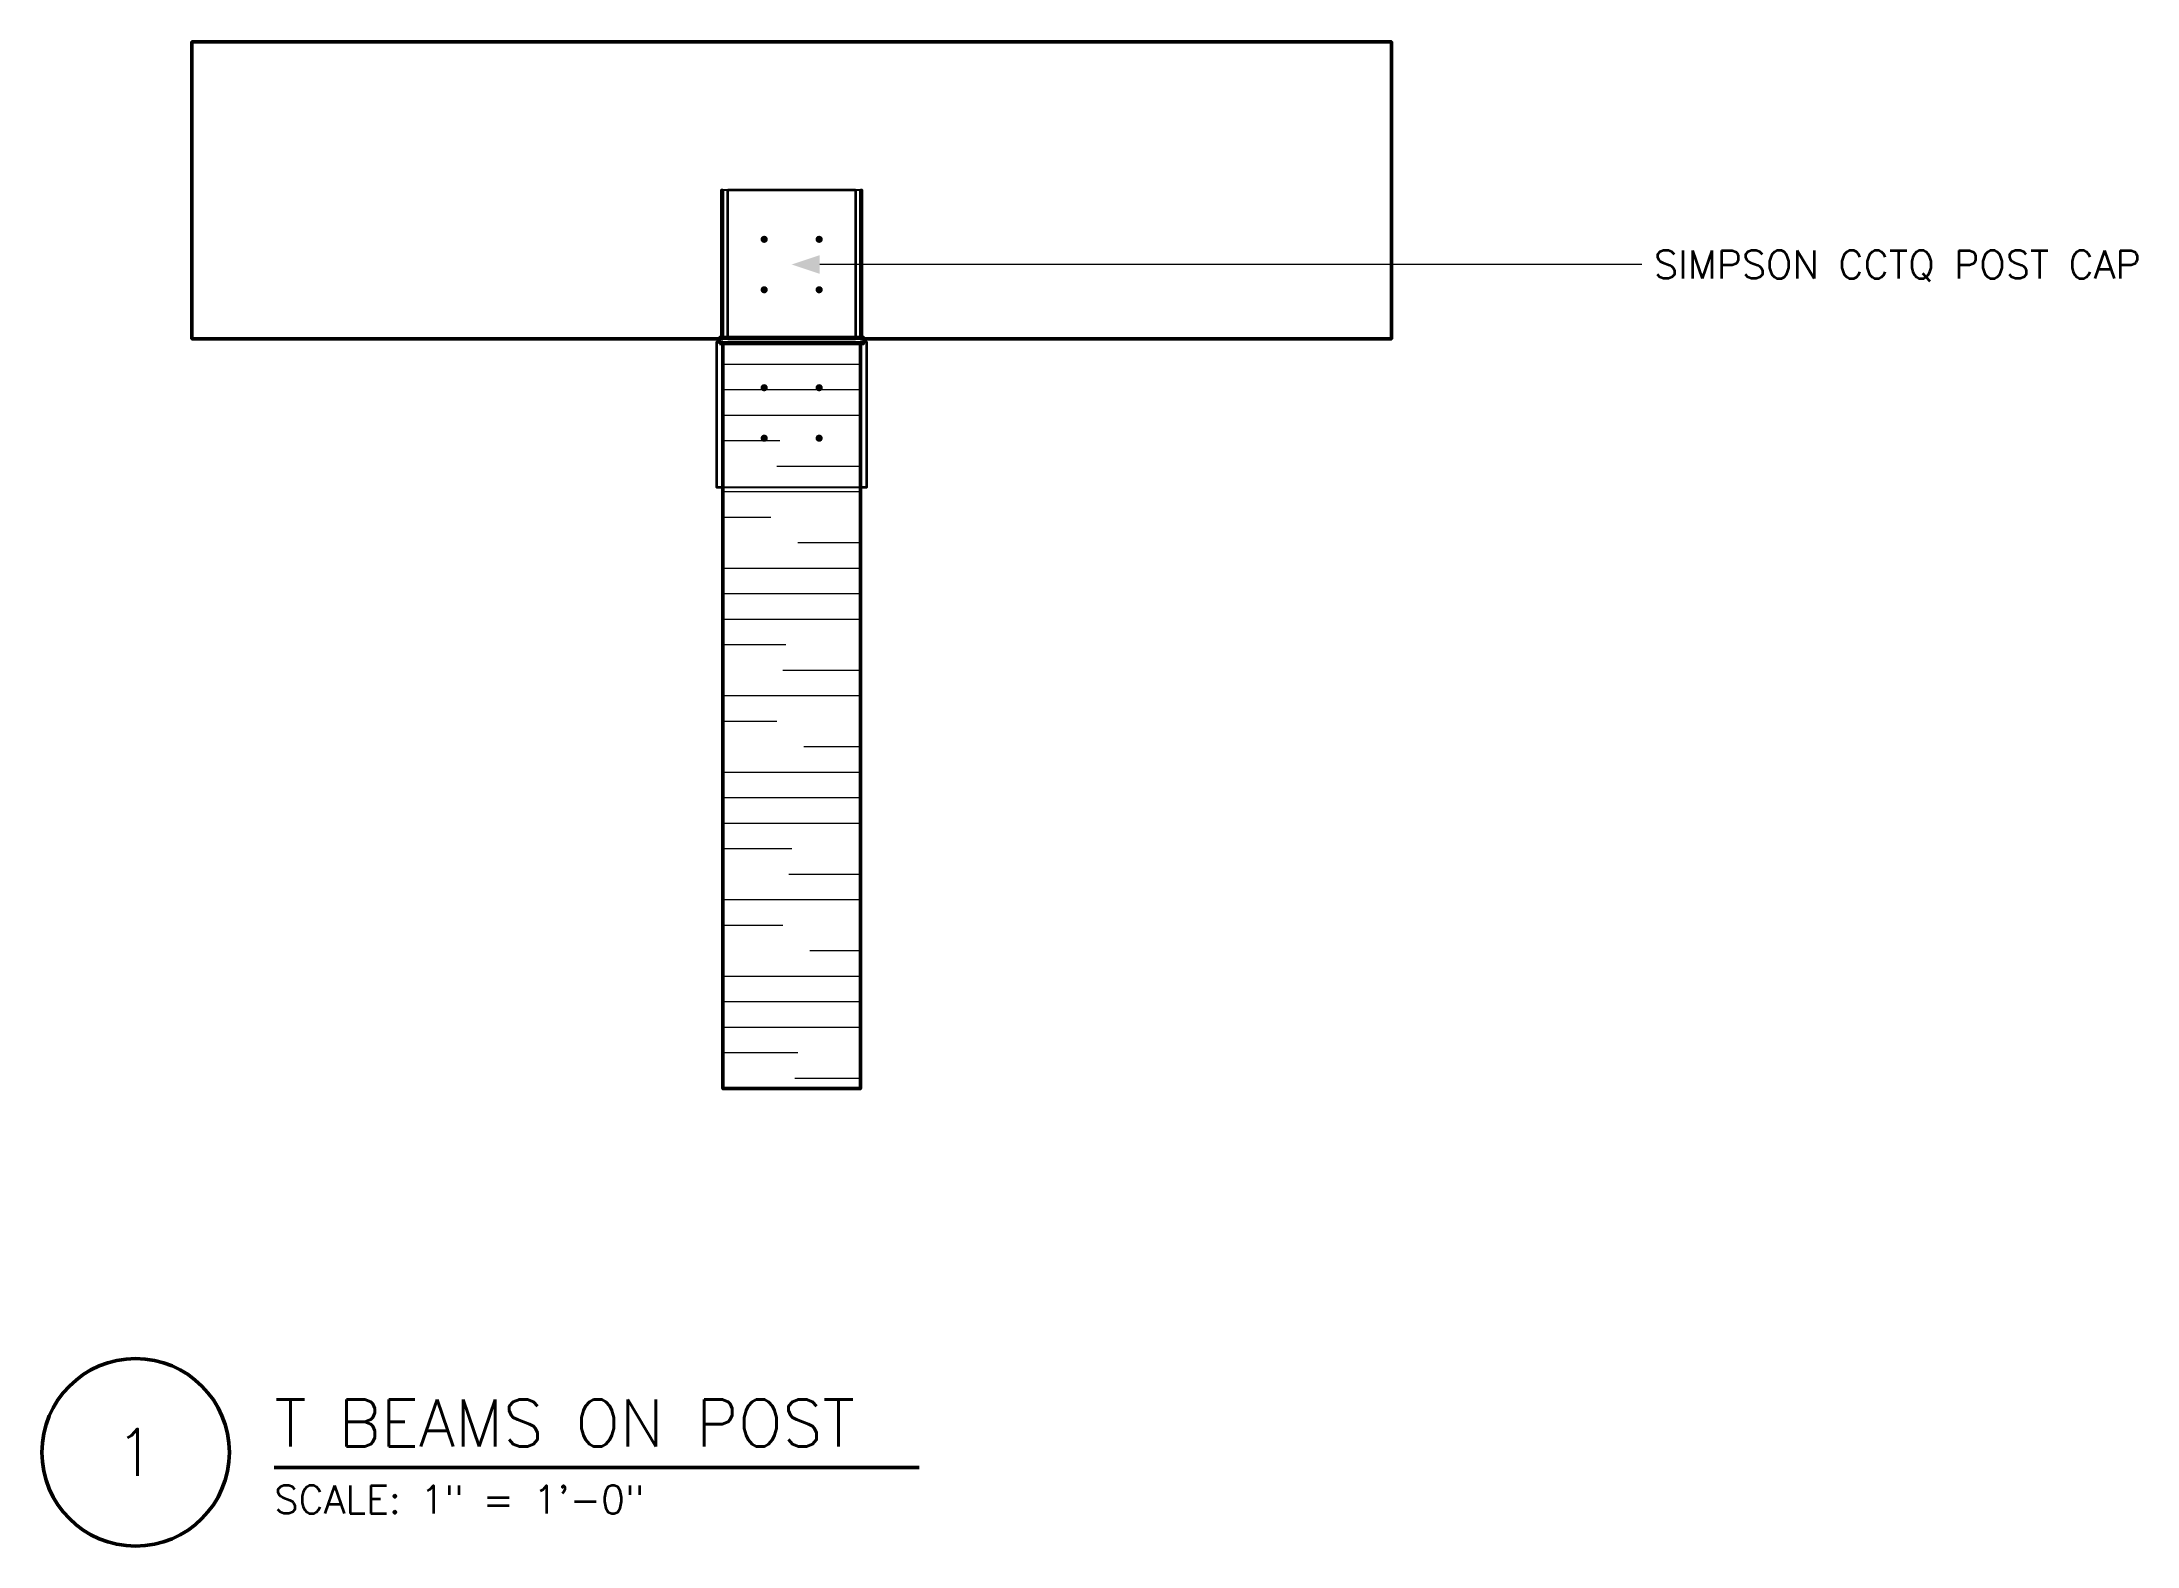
# Model space of a CAD drawing. Header units: inches. Extents: x -30 to 53.8, y -48.3 to 11.9.
import ezdxf
from ezdxf.enums import TextEntityAlignment as Align

# ---------------------------------------------------------------- set-up
doc = ezdxf.new("R2010")
doc.units = ezdxf.units.IN
doc.header["$MEASUREMENT"] = 0
for name, color, linetype, lineweight in [('S-ANNO-NOTE', 7, 'CONTINUOUS', 18), ('S-ANNO-TTLB', 7, 'CONTINUOUS', 50), ('S-DETL-BYND', 7, 'CONTINUOUS', 25), ('S-DETL-CUT', 7, 'CONTINUOUS', 50), ('S-DETL-PATT', 7, 'CONTINUOUS', 9), ('S-DETL-STL', 7, 'CONTINUOUS', 35)]:
    doc.layers.add(name, color=color, linetype=linetype, lineweight=lineweight)
doc.styles.add('KERF', font='romans.shx')

msp = doc.modelspace()

# ---------------------------------------------------------------- hatches: boundary and pattern name
at = {"layer": 'S-ANNO-NOTE', "lineweight": 50}
msp.add_hatch(color=256, dxfattribs=at).paths.add_polyline_path([(0, 2.96875), (1.125, 2.59375), (1.125, 3.34375)])
at = {"layer": 'S-DETL-PATT', "lineweight": 9}
h = msp.add_hatch(dxfattribs=at)
h.set_pattern_fill('KERF-GRAIN', color=256, angle=90, style=0)
h.set_pattern_definition([(0, (0, 0), (4.92, 1.02), [19.2, -4.8, 9.6, -6])])
h.paths.add_polyline_path([(-2.75, -30), (2.75, -30), (2.75, 0), (-2.75, 0)])
at = {"layer": 'S-DETL-STL', "lineweight": 50}
for points in [[(-0.956, 3.978125, 1), (-1.244, 3.978125, 1)], [(1.244, 3.978125, 1), (0.956, 3.978125, 1)], [(-0.956, 1.959375, 1), (-1.244, 1.959375, 1)], [(1.244, 1.959375, 1), (0.956, 1.959375, 1)], [(-0.956, -1.959375, 1), (-1.244, -1.959375, 1)], [(-0.956, -1.959375, 1), (-1.244, -1.959375, 1)], [(1.244, -1.959375, 1), (0.956, -1.959375, 1)], [(1.244, -1.959375, 1), (0.956, -1.959375, 1)], [(-0.956, -3.978125, 1), (-1.244, -3.978125, 1)], [(-0.956, -3.978125, 1), (-1.244, -3.978125, 1)], [(1.244, -3.978125, 1), (0.956, -3.978125, 1)], [(1.244, -3.978125, 1), (0.956, -3.978125, 1)]]:
    msp.add_hatch(color=256, dxfattribs=at).paths.add_polyline_path(points)

# ---------------------------------------------------------------- linework, layer by layer
at = {"layer": 'S-ANNO-NOTE', "lineweight": 18}
msp.add_lwpolyline([(34.02, 2.96875), (32.52, 2.96875), (1.125, 2.96875)], dxfattribs=at)
at = {"layer": 'S-ANNO-TTLB', "lineweight": 50}
msp.add_lwpolyline([(-30, -44.55, 1), (-22.5, -44.55, 1)], format="xyb", close=True, dxfattribs=at)
msp.add_lwpolyline([(-20.7, -45.15), (5.103571, -45.15)], dxfattribs=at)
at = {"layer": 'S-DETL-BYND', "lineweight": 25}
for points in [[(-2.56025, 5.9375), (-2.75, 5.9375)], [(2.75, 5.9375), (2.56025, 5.9375)], [(-2.75, 0), (-2.56025, 0)], [(2.56025, 0), (2.75, 0)], [(-2.75, -0.1345), (-2.75, -5.9375), (2.75, -5.9375), (2.75, -0.1345)], [(2.75, -5.9375), (2.75, -0.1345), (-2.75, -0.1345), (-2.75, -5.9375)], [(-2.75, -0.1345), (-2.75, -5.9375)], [(2.75, -5.9375), (2.75, -0.1345)]]:
    msp.add_lwpolyline(points, dxfattribs=at)
at = {"layer": 'S-DETL-CUT', "lineweight": 50}
for points in [[(2.8845, 0), (24, 0), (24, 11.875), (-24, 11.875), (-24, 0), (-2.8845, 0)], [(-2.75, -0.19925), (-2.75, -5.9375), (-2.75, -30), (2.75, -30), (2.75, -5.9375), (2.75, -0.19925)]]:
    msp.add_lwpolyline(points, dxfattribs=at)
at = {"layer": 'S-DETL-STL', "lineweight": 35}
for points in [[(-2.75, 5.9375), (-2.82425, 5.9375), (-2.82425, 0), (-2.75, 0)], [(-2.75, 5.9375), (-2.75, 0)], [(2.56025, 5.9375), (-2.56025, 5.9375)], [(-2.56025, 0), (-2.56025, 5.9375)], [(2.56025, 5.9375), (2.56025, 0)], [(2.75, 0), (2.75, 5.9375)], [(2.75, 0), (2.82425, 0), (2.82425, 5.9375), (2.75, 5.9375)], [(-2.56025, 0), (2.56025, 0)], [(-2.75, -0.1345), (-3.014, -0.1345), (-3.014, -5.9375), (-2.75, -5.9375)], [(2.75, -5.9375), (3.014, -5.9375), (3.014, -0.1345), (2.75, -0.1345)]]:
    msp.add_lwpolyline(points, dxfattribs=at)
msp.add_lwpolyline([(-2.8845, -0.19925), (2.8845, -0.19925), (2.8845, 0.06475), (-2.8845, 0.06475)], close=True, dxfattribs=at)

# ---------------------------------------------------------------- texts
at = {"layer": 'S-ANNO-NOTE', "lineweight": 18, "style": 'KERF'}
msp.add_text('SIMPSON CCTQ POST CAP', height=1.125, dxfattribs=at).set_placement((34.5, 2.40625))
at = {"layer": 'S-ANNO-TTLB', "lineweight": 50, "style": 'KERF'}
msp.add_text('T BEAMS ON POST', height=1.875, dxfattribs=at).set_placement((-20.7, -44.31))
msp.add_text('1', height=1.875, dxfattribs=at).set_placement((-26.25, -44.55), align=Align.MIDDLE_CENTER)
at = {"layer": 'S-ANNO-TTLB', "lineweight": 18, "style": 'KERF'}
msp.add_text('SCALE: 1" = 1\'-0"', height=1.125, dxfattribs=at).set_placement((-20.7, -46.995))

doc.saveas('drawing.dxf')
